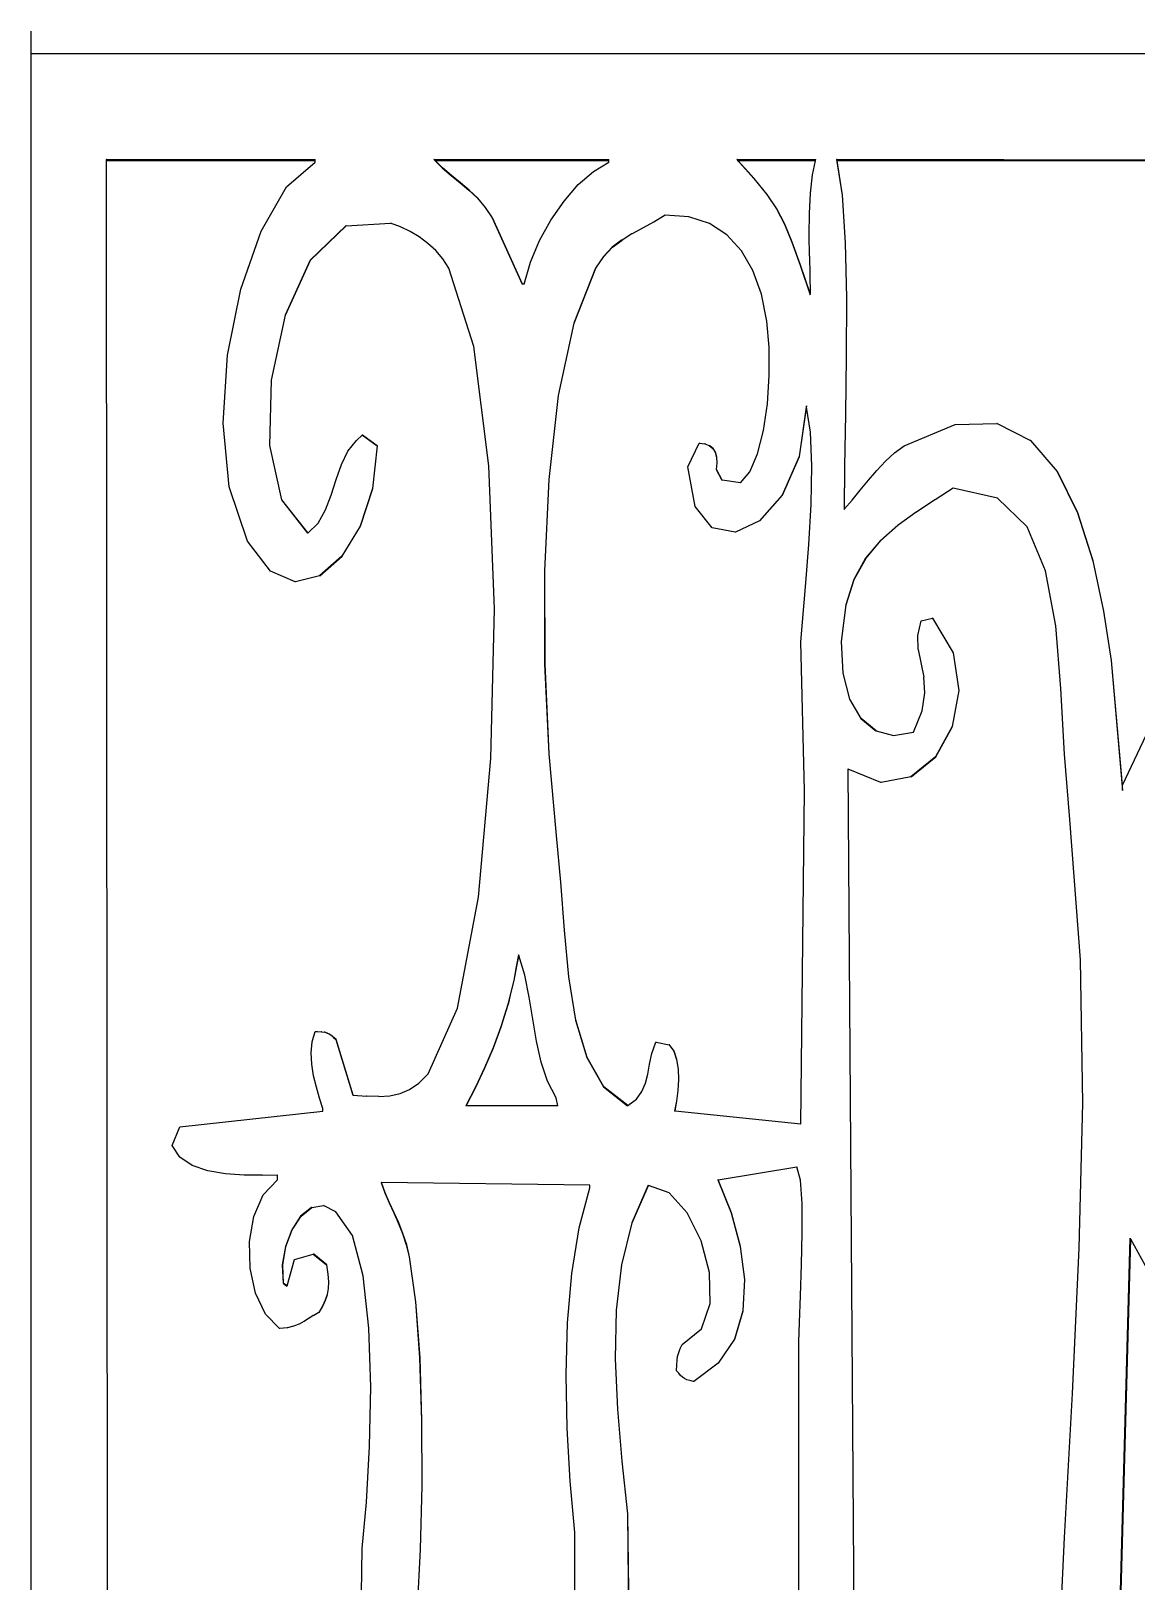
# Model space of a CAD drawing. Header units: inches. Extents: x 1397 to 20304, y -27267 to -746.
# Drawn here: x 3742.76 to 3751.41, y -9207.3 to -9195.16 of the extents above; entities that cross this region are included whole.
import ezdxf

# ---------------------------------------------------------------- set-up
doc = ezdxf.new("R2010")
doc.units = ezdxf.units.IN
doc.header["$LTSCALE"] = 17
doc.header["$MEASUREMENT"] = 0
doc.layers.add('OUTLINE', color=1, linetype='Continuous', lineweight=25)

msp = doc.modelspace()

# ---------------------------------------------------------------- linework, layer by layer
for p, q in [((3742.755200112553, -9229.162587012655), (3742.755200112553, -9195.338147238666)), ((3742.755200112553, -9195.338147238666), (3763.076556368535, -9195.338147421659)), ((3743.347065233564, -9196.16769261839), (3743.344225542152, -9196.16769261839)), ((3743.344225542152, -9196.16769261839), (3743.34423161262, -9196.178147521636)), ((3743.347071304033, -9196.178147521636), (3743.34423161262, -9196.178147521636)), ((3743.34423161262, -9196.178147521636), (3743.352185956453, -9209.877569541224)), ((3743.347065233564, -9196.16769261839), (3744.978767949509, -9196.16769261839)), ((3743.347071304033, -9196.178147521636), (3743.347065233564, -9196.16769261839)), ((3744.978767949509, -9196.178147521636), (3743.347071304033, -9196.178147521636)), ((3743.355025647867, -9209.877569541224), (3743.347071304033, -9196.178147521636)), ((3744.753728300544, -9196.382476347662), (3744.978767949509, -9196.188429621216)), ((3744.978767949509, -9196.178147521636), (3744.978767949509, -9196.16769261839)), ((3744.978767949509, -9196.188429621216), (3744.978767949509, -9196.178147521636)), ((3745.90648194787, -9196.16769261839), (3745.917133084091, -9196.178147521636)), ((3745.909321639281, -9196.16769261839), (3745.90648194787, -9196.16769261839)), ((3745.919972775504, -9196.178147521636), (3745.909321639281, -9196.16769261839)), ((3745.909321639281, -9196.16769261839), (3747.27596712495, -9196.16769261839)), ((3745.919972775504, -9196.178147521636), (3745.917133084091, -9196.178147521636)), ((3745.917133084091, -9196.178147521636), (3745.972913197236, -9196.23289996061)), ((3745.975752888648, -9196.23289996061), (3745.919972775504, -9196.178147521636)), ((3747.27596712495, -9196.178147521636), (3745.919972775504, -9196.178147521636)), ((3745.972913197236, -9196.23289996061), (3746.042226167465, -9196.292565568741)), ((3745.975752888648, -9196.23289996061), (3745.972913197236, -9196.23289996061)), ((3746.045065858878, -9196.292565568741), (3745.975752888648, -9196.23289996061)), ((3747.155661598485, -9196.260887497758), (3747.27596712495, -9196.188429621216)), ((3747.27596712495, -9196.178147521636), (3747.27596712495, -9196.16769261839)), ((3747.27596712495, -9196.188429621216), (3747.27596712495, -9196.178147521636)), ((3748.277308248747, -9196.16769261839), (3748.411554731843, -9196.317120672087)), ((3748.280147940161, -9196.16769261839), (3748.277308248747, -9196.16769261839)), ((3748.289540647602, -9196.178147521636), (3748.280147940161, -9196.16769261839)), ((3748.280147940161, -9196.16769261839), (3748.895782843307, -9196.16769261839)), ((3748.89360798521, -9196.178147521636), (3748.289540647602, -9196.178147521636)), ((3748.414394423255, -9196.317120672087), (3748.289540647602, -9196.178147521636)), ((3748.870645727036, -9196.288530901526), (3748.89360798521, -9196.178147521636)), ((3748.89360798521, -9196.178147521636), (3748.895782843307, -9196.16769261839)), ((3749.057765889707, -9196.16769261839), (3749.101387728617, -9196.446541523059)), ((3749.060605581119, -9196.16769261839), (3749.057765889707, -9196.16769261839)), ((3749.062241098052, -9196.178147521636), (3749.060605581119, -9196.16769261839)), ((3754.908008919359, -9196.178147521636), (3749.060605581119, -9196.16769261839)), ((3754.908008919359, -9196.178147521636), (3749.062241098052, -9196.178147521636)), ((3749.10422742003, -9196.446541523059), (3749.062241098052, -9196.178147521636)), ((3746.042226167465, -9196.292565568741), (3746.112453367852, -9196.35001507657)), ((3746.045065858878, -9196.292565568741), (3746.042226167465, -9196.292565568741)), ((3746.115293059263, -9196.35001507657), (3746.045065858878, -9196.292565568741)), ((3746.112453367852, -9196.35001507657), (3746.181616775084, -9196.408550384549)), ((3746.115293059263, -9196.35001507657), (3746.112453367852, -9196.35001507657)), ((3746.184456466495, -9196.408550384549), (3746.115293059263, -9196.35001507657)), ((3747.037683777835, -9196.364459778539), (3747.155661598485, -9196.260887497758)), ((3748.411554731843, -9196.317120672087), (3748.512069492584, -9196.440958255633)), ((3748.414394423255, -9196.317120672087), (3748.411554731843, -9196.317120672087)), ((3748.514909183998, -9196.440958255633), (3748.414394423255, -9196.317120672087)), ((3748.85512277306, -9196.432212521107), (3748.870645727036, -9196.288530901526)), ((3744.555108639195, -9196.729463661619), (3744.753728300544, -9196.382476347662)), ((3746.181616775084, -9196.408550384549), (3746.247740472369, -9196.471506026463)), ((3746.184456466495, -9196.408550384549), (3746.181616775084, -9196.408550384549)), ((3746.250580163782, -9196.471506026463), (3746.184456466495, -9196.408550384549)), ((3746.247740472369, -9196.471506026463), (3746.308852755961, -9196.542192802763)), ((3746.250580163782, -9196.471506026463), (3746.247740472369, -9196.471506026463)), ((3746.311692447372, -9196.542192802763), (3746.250580163782, -9196.471506026463)), ((3746.925760098822, -9196.493230929424), (3747.037683777835, -9196.364459778539)), ((3748.512069492584, -9196.440958255633), (3748.588656280168, -9196.554890137826)), ((3748.514909183998, -9196.440958255633), (3748.512069492584, -9196.440958255633)), ((3748.591495971581, -9196.554890137826), (3748.514909183998, -9196.440958255633)), ((3748.847212786335, -9196.591080509425), (3748.85512277306, -9196.432212521107)), ((3749.101387728617, -9196.446541523059), (3749.125625360379, -9196.819003607154)), ((3749.10422742003, -9196.446541523059), (3749.101387728617, -9196.446541523059)), ((3749.12846505179, -9196.819003607154), (3749.10422742003, -9196.446541523059)), ((3746.308852755961, -9196.542192802763), (3746.36297770907, -9196.623936347236)), ((3746.311692447372, -9196.542192802763), (3746.308852755961, -9196.542192802763)), ((3746.365817400481, -9196.623936347236), (3746.311692447372, -9196.542192802763)), ((3746.823629636398, -9196.641312116271), (3746.925760098822, -9196.493230929424)), ((3747.717734090627, -9196.603196377742), (3747.629631053171, -9196.657691085169)), ((3747.902505482274, -9196.616599779569), (3747.717734090627, -9196.603196377742)), ((3748.588656280168, -9196.554890137826), (3748.651104098137, -9196.674598120808)), ((3748.591495971581, -9196.554890137826), (3748.588656280168, -9196.554890137826)), ((3748.653943789548, -9196.674598120808), (3748.591495971581, -9196.554890137826)), ((3748.844906145732, -9196.757486798771), (3748.847212786335, -9196.591080509425)), ((3745.21803925502, -9196.687565422575), (3744.940414519868, -9196.954663358976)), ((3744.943254211281, -9196.954663358976), (3745.220878946431, -9196.687565422575)), ((3745.220878946431, -9196.687565422575), (3745.21803925502, -9196.687565422575)), ((3745.220878946431, -9196.687565422575), (3745.567795485631, -9196.665413319555)), ((3745.64637082913, -9196.695133390273), (3745.567795485631, -9196.665413319555)), ((3745.721845373573, -9196.73126442853), (3745.64637082913, -9196.695133390273)), ((3746.36297770907, -9196.623936347236), (3746.59858788091, -9197.142399984563)), ((3746.365817400481, -9196.623936347236), (3746.36297770907, -9196.623936347236)), ((3746.601427572321, -9197.142399984563), (3746.365817400481, -9196.623936347236)), ((3746.735023039426, -9196.802796704946), (3746.823629636398, -9196.641312116271)), ((3747.626791361758, -9196.657691085169), (3747.45854151606, -9196.749450097675)), ((3747.629631053171, -9196.657691085169), (3747.626791361758, -9196.657691085169)), ((3748.063346794239, -9196.669044520051), (3747.902505482274, -9196.616599779569)), ((3748.200382311268, -9196.758121665524), (3748.063346794239, -9196.669044520051)), ((3748.651104098137, -9196.674598120808), (3748.709216695685, -9196.81578774005)), ((3748.653943789548, -9196.674598120808), (3748.651104098137, -9196.674598120808)), ((3748.712056387098, -9196.81578774005), (3748.653943789548, -9196.674598120808)), ((3744.396921543816, -9197.183532823503), (3744.555108639195, -9196.729463661619)), ((3745.793408108337, -9196.774079367699), (3745.721845373573, -9196.73126442853)), ((3745.860250129317, -9196.82388080782), (3745.793408108337, -9196.774079367699)), ((3745.921551999809, -9196.880932782262), (3745.860250129317, -9196.82388080782)), ((3746.663675169815, -9196.971795861311), (3746.735023039426, -9196.802796704946)), ((3747.37671149649, -9196.797705904251), (3747.302858973295, -9196.85488247871)), ((3747.305698664706, -9196.85488247871), (3747.379551187903, -9196.797705904251)), ((3747.379551187903, -9196.797705904251), (3747.37671149649, -9196.797705904251)), ((3747.455701824649, -9196.749450097675), (3747.379551187903, -9196.797705904251)), ((3747.45854151606, -9196.749450097675), (3747.455701824649, -9196.749450097675)), ((3748.313734211584, -9196.88143118233), (3748.200382311268, -9196.758121665524)), ((3748.709216695685, -9196.81578774005), (3748.772785182879, -9196.994137831023)), ((3748.712056387098, -9196.81578774005), (3748.709216695685, -9196.81578774005)), ((3748.775624874292, -9196.994137831023), (3748.712056387098, -9196.81578774005)), ((3748.846205869249, -9196.923762554765), (3748.844906145732, -9196.757486798771)), ((3749.125625360379, -9196.819003607154), (3749.135068894464, -9197.251356766079)), ((3749.12846505179, -9196.819003607154), (3749.125625360379, -9196.819003607154)), ((3749.137908585875, -9197.251356766079), (3749.12846505179, -9196.819003607154)), ((3744.940414519868, -9196.954663358976), (3744.743077729869, -9197.384628350908)), ((3744.745917421282, -9197.384628350908), (3744.943254211281, -9196.954663358976)), ((3744.943254211281, -9196.954663358976), (3744.940414519868, -9196.954663358976)), ((3745.976500602666, -9196.9455349244), (3745.921551999809, -9196.880932782262)), ((3746.02428914031, -9197.017966100937), (3745.976500602666, -9196.9455349244)), ((3747.23472565488, -9196.9264622218), (3747.172884514988, -9197.017966100937)), ((3747.1757242064, -9197.017966100937), (3747.237565346291, -9196.9264622218)), ((3747.302858973295, -9196.85488247871), (3747.23472565488, -9196.9264622218)), ((3747.237565346291, -9196.9264622218), (3747.23472565488, -9196.9264622218)), ((3747.237565346291, -9196.9264622218), (3747.305698664706, -9196.85488247871)), ((3747.305698664706, -9196.85488247871), (3747.302858973295, -9196.85488247871)), ((3748.403526779935, -9197.03657007014), (3748.313734211584, -9196.88143118233)), ((3748.846205869249, -9196.923762554765), (3748.851453555391, -9197.216571033223)), ((3746.220064998175, -9197.63188521794), (3746.02428914031, -9197.017966100937)), ((3746.61331456991, -9197.142399984563), (3746.663675169815, -9196.971795861311)), ((3747.172884514988, -9197.017966100937), (3747.001314691068, -9197.449082159692)), ((3747.004154382479, -9197.449082159692), (3747.1757242064, -9197.017966100937)), ((3747.1757242064, -9197.017966100937), (3747.172884514988, -9197.017966100937)), ((3748.469880088021, -9197.221141261962), (3748.403526779935, -9197.03657007014)), ((3748.772785182879, -9196.994137831023), (3748.851606989347, -9197.225350962533)), ((3748.775624874292, -9196.994137831023), (3748.772785182879, -9196.994137831023)), ((3748.851453555391, -9197.216571033223), (3748.775624874292, -9196.994137831023)), ((3744.293173273185, -9197.698866627068), (3744.396921543816, -9197.183532823503)), ((3746.601427572321, -9197.142399984563), (3746.59858788091, -9197.142399984563)), ((3746.61331456991, -9197.142399984563), (3746.601427572321, -9197.142399984563)), ((3748.512918420587, -9197.432732857465), (3748.469880088021, -9197.221141261962)), ((3748.851606989347, -9197.225350962533), (3748.851453555391, -9197.216571033223)), ((3749.135068894464, -9197.251356766079), (3749.134304227304, -9197.709867028567)), ((3749.137908585875, -9197.251356766079), (3749.135068894464, -9197.251356766079)), ((3749.137143918717, -9197.709867028567), (3749.137908585875, -9197.251356766079)), ((3744.743077729869, -9197.384628350908), (3744.634197973843, -9197.895393487186)), ((3744.637037665256, -9197.895393487186), (3744.745917421282, -9197.384628350908)), ((3744.745917421282, -9197.384628350908), (3744.743077729869, -9197.384628350908)), ((3747.001314691068, -9197.449082159692), (3746.880838536395, -9198.013858436665)), ((3746.883678227807, -9198.013858436665), (3747.004154382479, -9197.449082159692)), ((3747.004154382479, -9197.449082159692), (3747.001314691068, -9197.449082159692)), ((3748.531036608558, -9197.637094685317), (3748.512918420587, -9197.432732857465)), ((3746.338495720862, -9198.565260978481), (3746.220064998175, -9197.63188521794)), ((3748.532169916907, -9197.85744684868), (3748.531036608558, -9197.637094685317)), ((3744.257872192615, -9198.229615232736), (3744.293173273185, -9197.698866627068)), ((3749.134304227304, -9197.709867028567), (3749.127921468375, -9198.160827123362)), ((3749.130761159788, -9198.16082712336), (3749.137143918717, -9197.709867028567)), ((3749.137143918717, -9197.709867028567), (3749.134304227304, -9197.709867028567)), ((3744.634197973843, -9197.895393487186), (3744.621925381922, -9198.404897789958)), ((3744.624765073335, -9198.404897789958), (3744.637037665256, -9197.895393487186)), ((3744.637037665256, -9197.895393487186), (3744.634197973843, -9197.895393487186)), ((3748.516994538913, -9198.079463312271), (3748.532169916907, -9197.85744684868)), ((3746.880838536395, -9198.013858436665), (3746.80628032863, -9198.672681026454)), ((3746.809120020042, -9198.672681026454), (3746.883678227807, -9198.013858436665)), ((3746.883678227807, -9198.013858436665), (3746.880838536395, -9198.013858436665)), ((3748.486190880889, -9198.288823974139), (3748.516994538913, -9198.079463312271)), ((3748.822157824388, -9198.096364414576), (3748.765431317723, -9198.491399868413)), ((3748.768271009136, -9198.491399868413), (3748.823652937561, -9198.105727869277)), ((3748.823652937561, -9198.105727869277), (3748.822157824388, -9198.096364414576)), ((3748.85471832101, -9198.300281242367), (3748.823652937561, -9198.105727869277)), ((3749.127921468375, -9198.160827123362), (3749.120514940194, -9198.57049714586)), ((3749.123354631605, -9198.57049714586), (3749.130761159788, -9198.16082712336)), ((3749.130761159788, -9198.16082712336), (3749.127921468375, -9198.160827123362)), ((3744.305028773928, -9198.729949567592), (3744.257872192615, -9198.229615232736)), ((3748.440430923063, -9198.471208732328), (3748.486190880889, -9198.288823974139)), ((3748.865065552647, -9198.56543304517), (3748.85471832101, -9198.300281242367)), ((3749.587888776347, -9198.407443190305), (3749.985479888066, -9198.241538267694)), ((3749.985479888066, -9198.241538267694), (3750.312727940738, -9198.233053599872)), ((3750.315567632151, -9198.233053599872), (3750.312727940738, -9198.233053599872)), ((3750.315567632151, -9198.233053599872), (3750.57645174316, -9198.365497484589)), ((3744.621925381922, -9198.404897789958), (3744.714429042928, -9198.83105358137)), ((3744.624765073335, -9198.404897789958), (3744.621925381922, -9198.404897789958)), ((3744.717268734339, -9198.83105358137), (3744.624765073335, -9198.404897789958)), ((3745.234703943432, -9198.449762696073), (3745.30273404231, -9198.365969184653)), ((3745.30273404231, -9198.365969184653), (3745.346909896271, -9198.324489245666)), ((3745.349749587684, -9198.324489245666), (3745.346909896271, -9198.324489245666)), ((3745.346909896271, -9198.324489245666), (3745.348532643398, -9198.325631923626)), ((3745.349749587684, -9198.324489245666), (3745.348532643398, -9198.325631923626)), ((3745.348532643398, -9198.325631923626), (3745.46471498219, -9198.407443190305)), ((3745.46471498219, -9198.407443190305), (3745.349749587684, -9198.324489245666)), ((3745.46471498219, -9198.407443190305), (3745.427307380522, -9198.740614735712)), ((3745.430147071933, -9198.740614735712), (3745.467554673603, -9198.407443190305)), ((3745.467554673603, -9198.407443190305), (3745.46471498219, -9198.407443190305)), ((3747.89444382603, -9198.573351079584), (3747.982795533948, -9198.38670322081)), ((3747.985635225359, -9198.38670322081), (3747.982795533948, -9198.38670322081)), ((3747.985635225359, -9198.38670322081), (3748.027845594162, -9198.392672154958)), ((3748.030685285576, -9198.392672154958), (3748.027845594162, -9198.392672154958)), ((3748.030685285576, -9198.392672154958), (3748.063704902826, -9198.40674009021)), ((3748.063704902826, -9198.40674009021), (3748.090666266366, -9198.42878835988)), ((3748.066544594238, -9198.40674009021), (3748.063704902826, -9198.40674009021)), ((3748.093505957779, -9198.42878835988), (3748.066544594238, -9198.40674009021)), ((3749.511733825588, -9198.463035564548), (3749.587888776347, -9198.407443190305)), ((3750.57645174316, -9198.365497484589), (3750.784236877809, -9198.608743417739)), ((3750.579291434573, -9198.365497484589), (3750.57645174316, -9198.365497484589)), ((3750.787076569221, -9198.608743417739), (3750.579291434573, -9198.365497484589)), ((3745.184313852231, -9198.554735243713), (3745.234703943432, -9198.449762696073)), ((3748.090666266366, -9198.42878835988), (3748.109014065136, -9198.458680497288)), ((3748.093505957779, -9198.42878835988), (3748.090666266366, -9198.42878835988)), ((3748.111853756549, -9198.458680497288), (3748.093505957779, -9198.42878835988)), ((3748.109014065136, -9198.458680497288), (3748.11904953165, -9198.496288935747)), ((3748.111853756549, -9198.458680497288), (3748.109014065136, -9198.458680497288)), ((3748.121889223061, -9198.496288935747), (3748.111853756549, -9198.458680497288)), ((3748.121054939736, -9198.54145940857), (3748.115325202347, -9198.594091049075)), ((3748.11816489376, -9198.594091049075), (3748.123894631148, -9198.54145940857)), ((3748.11904953165, -9198.496288935747), (3748.121054939736, -9198.54145940857)), ((3748.121889223061, -9198.496288935747), (3748.11904953165, -9198.496288935747)), ((3748.123894631148, -9198.54145940857), (3748.121054939736, -9198.54145940857)), ((3748.123894631148, -9198.54145940857), (3748.121889223061, -9198.496288935747)), ((3748.380395071752, -9198.612303418224), (3748.440430923063, -9198.471208732328)), ((3748.765431317723, -9198.491399868413), (3748.633411427429, -9198.794554676397)), ((3748.636251118842, -9198.794554676397), (3748.768271009136, -9198.491399868413)), ((3748.768271009136, -9198.491399868413), (3748.765431317723, -9198.491399868413)), ((3749.372770841754, -9198.60080164999), (3749.440402808148, -9198.528412006792)), ((3749.440402808148, -9198.528412006792), (3749.511733825588, -9198.463035564548)), ((3745.143649568941, -9198.67214702638), (3745.184313852231, -9198.554735243713)), ((3746.382203927136, -9199.683750830916), (3746.338495720862, -9198.565260978481)), ((3747.952708093097, -9198.883376688502), (3747.89444382603, -9198.573351079584)), ((3748.115325202347, -9198.594091049075), (3748.159501056307, -9198.677042027048)), ((3748.11816489376, -9198.594091049075), (3748.115325202347, -9198.594091049075)), ((3748.16234074772, -9198.677042027048), (3748.11816489376, -9198.594091049075)), ((3748.306759520228, -9198.697781996541), (3748.380395071752, -9198.612303418224)), ((3748.858754415434, -9198.86702145294), (3748.865065552647, -9198.56543304517)), ((3749.120514940194, -9198.57049714586), (3749.116668432667, -9198.905166858138)), ((3749.119545660049, -9198.901900998912), (3749.123354631605, -9198.57049714586)), ((3749.123354631605, -9198.57049714586), (3749.120514940194, -9198.57049714586)), ((3749.307713044145, -9198.677433627101), (3749.372770841754, -9198.60080164999)), ((3750.784236877809, -9198.608743417739), (3750.943671033681, -9198.932658961885)), ((3750.787076569221, -9198.608743417739), (3750.784236877809, -9198.608743417739)), ((3750.946510725093, -9198.932658961885), (3750.787076569221, -9198.608743417739)), ((3744.44864506287, -9199.154028692055), (3744.305028773928, -9198.729949567592)), ((3745.104788467714, -9198.793281976223), (3745.143649568941, -9198.67214702638)), ((3745.427307380522, -9198.740614735712), (3745.329649062389, -9199.036486376035)), ((3745.3324887538, -9199.036486376035), (3745.430147071933, -9198.740614735712)), ((3745.430147071933, -9198.740614735712), (3745.427307380522, -9198.740614735712)), ((3746.80628032863, -9198.672681026454), (3746.772462238912, -9199.385921190325)), ((3746.775301930324, -9199.385921190325), (3746.809120020042, -9198.672681026454)), ((3746.809120020042, -9198.672681026454), (3746.80628032863, -9198.672681026454)), ((3748.16234074772, -9198.677042027048), (3748.159501056307, -9198.677042027048)), ((3748.306759520228, -9198.697781996541), (3748.16234074772, -9198.677042027048)), ((3749.180788828387, -9198.832385614885), (3749.244094000445, -9198.75555487108)), ((3749.244094000445, -9198.75555487108), (3749.307713044145, -9198.677433627101)), ((3749.970753199064, -9198.739261935527), (3749.830389479672, -9198.831240481397)), ((3750.316940982935, -9198.817139912808), (3749.970753199064, -9198.739261935527)), ((3744.714429042928, -9198.83105358137), (3744.919865406551, -9199.091811750242)), ((3744.717268734339, -9198.83105358137), (3744.714429042928, -9198.83105358137)), ((3744.921462251277, -9199.0902342183), (3744.717268734339, -9198.83105358137)), ((3745.000816905849, -9199.01183930601), (3745.059818455302, -9198.909418092051)), ((3745.059818455302, -9198.909418092051), (3745.104788467714, -9198.793281976223)), ((3748.085749646123, -9199.05025764458), (3747.952708093097, -9198.883376688502)), ((3748.633411427429, -9198.794554676397), (3748.456118185684, -9198.995590870461)), ((3748.458957877097, -9198.995590870461), (3748.636251118842, -9198.794554676397)), ((3748.636251118842, -9198.794554676397), (3748.633411427429, -9198.794554676397)), ((3748.841333485949, -9199.180274795632), (3748.858754415434, -9198.86702145294)), ((3749.116668432667, -9198.905166858138), (3749.119545660049, -9198.901900998912)), ((3749.119545660049, -9198.901900998912), (3749.180788828387, -9198.832385614885)), ((3749.827549788261, -9198.831240481397), (3749.683295324397, -9198.926013627646)), ((3749.830389479672, -9198.831240481397), (3749.827549788261, -9198.831240481397)), ((3750.549172294934, -9199.04302491026), (3750.316940982935, -9198.817139912808)), ((3744.921462251277, -9199.0902342183), (3745.000816905849, -9199.01183930601)), ((3748.456118185684, -9198.995590870461), (3748.26640078347, -9199.084237849209)), ((3748.458957877097, -9198.995590870461), (3748.456118185684, -9198.995590870461)), ((3749.536460170246, -9199.02957404176), (3749.402563369651, -9199.147917357888)), ((3749.405403061064, -9199.147917357888), (3749.539299861657, -9199.02957404176)), ((3749.539299861657, -9199.02957404176), (3749.536460170246, -9199.02957404176)), ((3749.680455632984, -9198.926013627646), (3749.539299861657, -9199.02957404176)), ((3749.683295324397, -9198.926013627646), (3749.680455632984, -9198.926013627646)), ((3750.943671033681, -9198.932658961885), (3751.062335580209, -9199.307132446254)), ((3750.946510725093, -9198.932658961885), (3750.943671033681, -9198.932658961885)), ((3751.06517527162, -9199.307132446254), (3750.946510725093, -9198.932658961885)), ((3744.919865406551, -9199.091811750242), (3744.921462251277, -9199.0902342183)), ((3745.329649062389, -9199.036486376035), (3745.186340325527, -9199.272146541487)), ((3745.18918001694, -9199.272146541487), (3745.3324887538, -9199.036486376035)), ((3745.3324887538, -9199.036486376035), (3745.329649062389, -9199.036486376035)), ((3748.263561092059, -9199.084237849209), (3748.085749646123, -9199.05025764458)), ((3748.26640078347, -9199.084237849209), (3748.263561092059, -9199.084237849209)), ((3749.402563369651, -9199.147917357888), (3749.285754668212, -9199.28706294352)), ((3749.288594359625, -9199.287062943518), (3749.405403061064, -9199.147917357888)), ((3749.405403061064, -9199.147917357888), (3749.402563369651, -9199.147917357888)), ((3750.692664299131, -9199.386597590417), (3750.549172294934, -9199.04302491026)), ((3744.62853564513, -9199.388514057346), (3744.44864506287, -9199.154028692055)), ((3745.186340325527, -9199.272146541487), (3745.011985680714, -9199.42464806227)), ((3745.014825372127, -9199.42464806227), (3745.18918001694, -9199.272146541487)), ((3745.18918001694, -9199.272146541487), (3745.186340325527, -9199.272146541487)), ((3748.81836397989, -9199.4803858032), (3748.841333485949, -9199.180274795632)), ((3744.821183319164, -9199.471082335265), (3744.62853564513, -9199.388514057346)), ((3746.772462238912, -9199.385921190325), (3746.774206438382, -9200.113965022882)), ((3746.775301930324, -9199.385921190325), (3746.772462238912, -9199.385921190325)), ((3746.777046129795, -9200.113965022882), (3746.775301930324, -9199.385921190325)), ((3749.285754668212, -9199.28706294352), (3749.193034035536, -9199.453000499467)), ((3749.195873726947, -9199.453000499467), (3749.288594359625, -9199.287062943518)), ((3749.288594359625, -9199.287062943518), (3749.285754668212, -9199.28706294352)), ((3750.772644692202, -9199.817547515817), (3750.692664299131, -9199.386597590417)), ((3751.062335580209, -9199.307132446254), (3751.147822419432, -9199.702040333408)), ((3751.06517527162, -9199.307132446254), (3751.062335580209, -9199.307132446254)), ((3751.150662110846, -9199.702040333408), (3751.06517527162, -9199.307132446254)), ((3744.824023010577, -9199.471082335265), (3744.821183319164, -9199.471082335265)), ((3744.822994562684, -9199.47064154525), (3744.824023010577, -9199.471082335265)), ((3745.011985680714, -9199.42464806227), (3744.824023010577, -9199.471082335265)), ((3745.014825372127, -9199.42464806227), (3745.011985680714, -9199.42464806227)), ((3748.777977757387, -9199.942091166124), (3748.81836397989, -9199.4803858032)), ((3749.193034035536, -9199.453000499467), (3749.131395121667, -9199.651752359889)), ((3749.13423481308, -9199.651752359889), (3749.195873726947, -9199.453000499467)), ((3749.195873726947, -9199.453000499467), (3749.193034035536, -9199.453000499467)), ((3746.353816448813, -9200.853044856942), (3746.382203927136, -9199.683750830916)), ((3749.131395121667, -9199.651752359889), (3749.095301989164, -9199.939967032502)), ((3749.098141680575, -9199.939967032502), (3749.13423481308, -9199.651752359889)), ((3749.13423481308, -9199.651752359889), (3749.131395121667, -9199.651752359889)), ((3749.720418444747, -9199.776180310178), (3749.808772259186, -9199.75544627402)), ((3749.811611950598, -9199.75544627402), (3749.808075839537, -9199.756276095064)), ((3749.811611950598, -9199.75544627402), (3749.808772259186, -9199.75544627402)), ((3749.808772259186, -9199.75544627402), (3749.969712577644, -9200.027626111114)), ((3749.972552269055, -9200.027626111114), (3749.811611950598, -9199.75544627402)), ((3751.147822419432, -9199.702040333408), (3751.207704494704, -9200.087259085909)), ((3751.150662110846, -9199.702040333408), (3751.147822419432, -9199.702040333408)), ((3751.210544186117, -9200.087259085909), (3751.150662110846, -9199.702040333408)), ((3749.693320157334, -9199.89301359277), (3749.720418444747, -9199.776180310178)), ((3750.814336957788, -9200.305564248994), (3750.772644692202, -9199.817547515817)), ((3748.807431135388, -9201.103443424401), (3748.777977757387, -9199.942091166124)), ((3749.095301989164, -9199.939967032502), (3749.106645605279, -9200.187704499598)), ((3749.098141680575, -9199.939967032502), (3749.095301989164, -9199.939967032502)), ((3749.109485296693, -9200.187704499598), (3749.098141680575, -9199.939967032502)), ((3749.69803033851, -9200.000795574124), (3749.693320157334, -9199.89301359277)), ((3749.69803033851, -9200.000795574124), (3749.741496294859, -9200.216997370257)), ((3746.774206438382, -9200.113965022882), (3746.806326672093, -9200.817195652056)), ((3746.777046129795, -9200.113965022882), (3746.774206438382, -9200.113965022882)), ((3746.809166363506, -9200.817195652056), (3746.777046129795, -9200.113965022882)), ((3749.972552269055, -9200.027626111114), (3749.969712577644, -9200.027626111114)), ((3749.969712577644, -9200.027626111114), (3750.014983822573, -9200.32203815124)), ((3750.017823513987, -9200.32203815124), (3749.972552269055, -9200.027626111114)), ((3751.207704494704, -9200.087259085909), (3751.296060415665, -9201.103443424401)), ((3751.210544186117, -9200.087259085909), (3751.207704494704, -9200.087259085909)), ((3751.296060415665, -9201.061963485416), (3751.210544186117, -9200.087259085909)), ((3749.109485296693, -9200.187704499598), (3749.106645605279, -9200.187704499598)), ((3749.106645605279, -9200.187704499598), (3749.159327591435, -9200.390057893843)), ((3749.162167282848, -9200.390057893843), (3749.109485296693, -9200.187704499598)), ((3749.749545311977, -9200.339321953596), (3749.741496294859, -9200.216997370257)), ((3749.728004027224, -9200.480404772823), (3749.749545311977, -9200.339321953596)), ((3750.014983822573, -9200.32203815124), (3749.962864277551, -9200.604687356426)), ((3749.965703968963, -9200.604687356426), (3750.017823513987, -9200.32203815124)), ((3750.017823513987, -9200.32203815124), (3750.014983822573, -9200.32203815124)), ((3750.842962472998, -9200.820340319151), (3750.814336957788, -9200.305564248994)), ((3751.296060415665, -9201.061963485416), (3751.649475673425, -9200.315383916999)), ((3749.162167282848, -9200.390057893843), (3749.159327591435, -9200.390057893843)), ((3749.159327591435, -9200.390057893843), (3749.247249569049, -9200.542105514565)), ((3749.250089260462, -9200.542105514565), (3749.162167282848, -9200.390057893843)), ((3749.661518008306, -9200.647196728887), (3749.728004027224, -9200.480404772823)), ((3749.250089260462, -9200.542105514565), (3749.247249569049, -9200.542105514565)), ((3749.247249569049, -9200.542105514565), (3749.364317372585, -9200.638916761092)), ((3749.367157063998, -9200.638916761092), (3749.250089260462, -9200.542105514565)), ((3749.962864277551, -9200.604687356426), (3749.83163643919, -9200.841554955376)), ((3749.834476130603, -9200.841554955376), (3749.965703968963, -9200.604687356426)), ((3749.965703968963, -9200.604687356426), (3749.962864277551, -9200.604687356426)), ((3749.367157063998, -9200.638916761092), (3749.364317372585, -9200.638916761092)), ((3749.367157063998, -9200.638916761092), (3749.504441049547, -9200.675587732756)), ((3749.504441049547, -9200.675587732756), (3749.661518008306, -9200.647196728887)), ((3746.806326672093, -9200.817195652056), (3746.86364932423, -9201.455996205783)), ((3746.809166363506, -9200.817195652056), (3746.806326672093, -9200.817195652056)), ((3746.866489015641, -9201.455996205783), (3746.809166363506, -9200.817195652056)), ((3749.83163643919, -9200.841554955376), (3749.639582804108, -9200.998651843453)), ((3749.642422495519, -9200.998651843453), (3749.834476130603, -9200.841554955376)), ((3749.834476130603, -9200.841554955376), (3749.83163643919, -9200.841554955376)), ((3750.883744721466, -9201.331568255491), (3750.842962472998, -9200.820340319151)), ((3746.255953798132, -9201.938809404917), (3746.353816448813, -9200.853044856942)), ((3749.146119704146, -9200.937535535124), (3749.205022247108, -9209.191447093359)), ((3749.148961907631, -9200.937887547228), (3749.146119704146, -9200.937535535124)), ((3749.20783268525, -9209.187347883064), (3749.148961907631, -9200.937887547228)), ((3749.404983762395, -9201.041977049357), (3749.148961907631, -9200.937887547228)), ((3749.407823453806, -9201.041977049357), (3749.404983762395, -9201.041977049357)), ((3749.639582804108, -9200.998651843453), (3749.407823453806, -9201.041977049357)), ((3749.642422495519, -9200.998651843453), (3749.639582804108, -9200.998651843453)), ((3751.296060415665, -9201.103443424401), (3751.296060415665, -9201.061963485416)), ((3748.777977757387, -9203.71648971386), (3748.807431135388, -9201.103443424401)), ((3750.965677859596, -9202.429884771846), (3750.883744721466, -9201.331568255491)), ((3746.86364932423, -9201.455996205783), (3746.897581166086, -9201.822050289005)), ((3746.866489015641, -9201.455996205783), (3746.86364932423, -9201.455996205783)), ((3746.900420857499, -9201.822050289005), (3746.866489015641, -9201.455996205783)), ((3746.897581166086, -9201.822050289005), (3746.925968644411, -9202.196746273405)), ((3746.900420857499, -9201.822050289005), (3746.897581166086, -9201.822050289005)), ((3746.928808335824, -9202.196746273405), (3746.900420857499, -9201.822050289005)), ((3746.091240700389, -9202.80672268987), (3746.255953798132, -9201.938809404917)), ((3746.925968644411, -9202.196746273405), (3746.961332920615, -9202.562141756536)), ((3746.928808335824, -9202.196746273405), (3746.925968644411, -9202.196746273405)), ((3746.964172612028, -9202.562141756536), (3746.928808335824, -9202.196746273405)), ((3746.534836227351, -9202.59169272723), (3746.57090403125, -9202.395060838571)), ((3746.569134502908, -9202.389226599636), (3746.551859922543, -9202.483402928554)), ((3746.57090403125, -9202.395060838571), (3746.551859922543, -9202.483402928554)), ((3746.57090403125, -9202.395060838571), (3746.569134502908, -9202.389226599636)), ((3746.617919425033, -9202.55007335489), (3746.57090403125, -9202.395060838571)), ((3746.551859922543, -9202.483402928554), (3746.531996535939, -9202.59169272723)), ((3746.653582827232, -9202.720288844757), (3746.617919425033, -9202.55007335489)), ((3750.98403197793, -9203.55177739141), (3750.965677859596, -9202.429884771846)), ((3746.488638113138, -9202.779411552814), (3746.534836227351, -9202.59169272723)), ((3746.531996535939, -9202.59169272723), (3746.507287294216, -9202.69209487386)), ((3746.534836227351, -9202.59169272723), (3746.531996535939, -9202.59169272723)), ((3746.961332920615, -9202.562141756536), (3747.016214114798, -9202.900252802618)), ((3746.964172612028, -9202.562141756536), (3746.961332920615, -9202.562141756536)), ((3747.019053806211, -9202.900252802618), (3746.964172612028, -9202.562141756536)), ((3746.485798421725, -9202.779411552814), (3746.431627125152, -9202.954513143344)), ((3746.434466816565, -9202.954513143344), (3746.488638113138, -9202.779411552814)), ((3746.507287294216, -9202.69209487386), (3746.485798421725, -9202.779411552814)), ((3746.488638113138, -9202.779411552814), (3746.485798421725, -9202.779411552814)), ((3746.507287294216, -9202.69209487386), (3746.488638113138, -9202.779411552814)), ((3746.682657031435, -9202.894085101776), (3746.653582827232, -9202.720288844757)), ((3745.86230609391, -9203.32245699349), (3746.091240700389, -9202.80672268987)), ((3746.711674359569, -9203.065659325159), (3746.682657031435, -9202.894085101776)), ((3747.016214114798, -9202.900252802618), (3747.103133388369, -9203.193131075866)), ((3747.019053806211, -9202.900252802618), (3747.016214114798, -9202.900252802618)), ((3747.105973079782, -9203.193131075866), (3747.019053806211, -9202.900252802618)), ((3744.954534530792, -9203.072260159392), (3744.978767949509, -9202.990644181602)), ((3744.978767949509, -9202.990644181602), (3744.996334329924, -9202.990644181602)), ((3744.996334329924, -9202.990644181602), (3745.026872465318, -9202.992658548545)), ((3745.029712156731, -9202.992658548545), (3745.026872465318, -9202.992658548545)), ((3745.029712156731, -9202.992658548545), (3745.052767929184, -9202.996619049083)), ((3745.055607620598, -9202.996619049083), (3745.052767929184, -9202.996619049083)), ((3745.055607620598, -9202.996619049083), (3745.073201183841, -9203.002736316583)), ((3745.076040875254, -9203.002736316583), (3745.073201183841, -9203.002736316583)), ((3745.076040875254, -9203.002736316583), (3745.090196596066, -9203.011209117738)), ((3745.093036287477, -9203.011209117738), (3745.090196596066, -9203.011209117738)), ((3745.093036287477, -9203.011209117738), (3745.105772213068, -9203.02224808591)), ((3745.105772213068, -9203.02224808591), (3745.121950295106, -9203.036057921125)), ((3745.108611904481, -9203.02224808591), (3745.105772213068, -9203.02224808591)), ((3745.124789986517, -9203.036057921125), (3745.108611904481, -9203.02224808591)), ((3746.431627125152, -9202.954513143344), (3746.370561185024, -9203.119121632446)), ((3746.373400876437, -9203.119121632446), (3746.434466816565, -9202.954513143344)), ((3746.434466816565, -9202.954513143344), (3746.431627125152, -9202.954513143344)), ((3744.946578200601, -9203.158237137777), (3744.954534530792, -9203.072260159392)), ((3745.121950295106, -9203.036057921125), (3745.14075099591, -9203.052858156749)), ((3745.124789986517, -9203.036057921125), (3745.121950295106, -9203.036057921125)), ((3745.143590687323, -9203.052858156749), (3745.124789986517, -9203.036057921125)), ((3745.14075099591, -9203.052858156749), (3745.273280664311, -9203.488367849435)), ((3745.143590687323, -9203.052858156749), (3745.14075099591, -9203.052858156749)), ((3745.276120355722, -9203.488367849435), (3745.143590687323, -9203.052858156749)), ((3746.370561185024, -9203.119121632446), (3746.303683353186, -9203.275373020408)), ((3746.306523044597, -9203.275373020408), (3746.373400876437, -9203.119121632446)), ((3746.373400876437, -9203.119121632446), (3746.370561185024, -9203.119121632446)), ((3746.747160813997, -9203.229217614116), (3746.711674359569, -9203.065659325159)), ((3747.613724611383, -9203.16241717168), (3747.644106965188, -9203.07359812624)), ((3747.646946656601, -9203.07359812624), (3747.644106965188, -9203.07359812624)), ((3747.646946656601, -9203.07359812624), (3747.747185362108, -9203.094338095734)), ((3747.747185362108, -9203.094338095734), (3747.783714544479, -9203.143489835766)), ((3747.750025053519, -9203.094338095734), (3747.747185362108, -9203.094338095734)), ((3747.786554235892, -9203.143489835766), (3747.750025053519, -9203.094338095734)), ((3747.783714544479, -9203.143489835766), (3747.806740926608, -9203.208044511231)), ((3747.786554235892, -9203.143489835766), (3747.783714544479, -9203.143489835766)), ((3747.809580618021, -9203.208044511231), (3747.786554235892, -9203.143489835766)), ((3744.951669662098, -9203.246809949847), (3744.946578200601, -9203.158237137777)), ((3744.966562766265, -9203.33624309537), (3744.951669662098, -9203.246809949847)), ((3746.303683353186, -9203.275373020408), (3746.232074274958, -9203.425397374187)), ((3746.234913966371, -9203.425397374187), (3746.306523044597, -9203.275373020408)), ((3746.306523044597, -9203.275373020408), (3746.303683353186, -9203.275373020408)), ((3746.795642397081, -9203.37896606786), (3746.747160813997, -9203.229217614116)), ((3747.103133388369, -9203.193131075866), (3747.234626648389, -9203.422807473835)), ((3747.105973079782, -9203.193131075866), (3747.103133388369, -9203.193131075866)), ((3747.2374663398, -9203.422807473835), (3747.105973079782, -9203.193131075866)), ((3747.580249884604, -9203.323041426904), (3747.594810158438, -9203.245626249687)), ((3747.594810158438, -9203.245626249687), (3747.613724611383, -9203.16241717168)), ((3747.806740926608, -9203.208044511231), (3747.818318366568, -9203.283733088214)), ((3747.809580618021, -9203.208044511231), (3747.806740926608, -9203.208044511231)), ((3747.821158057979, -9203.283733088214), (3747.809580618021, -9203.208044511231)), ((3744.988021896697, -9203.424756574099), (3744.966562766265, -9203.33624309537)), ((3745.717937776935, -9203.443283409957), (3745.790260965816, -9203.393324736482)), ((3745.790260965816, -9203.393324736482), (3745.86230609391, -9203.32245699349)), ((3746.86364932423, -9203.509104852263), (3746.795642397081, -9203.37896606786)), ((3747.535730667707, -9203.459804778877), (3747.562930068132, -9203.394493603308)), ((3747.562930068132, -9203.394493603308), (3747.580249884604, -9203.323041426904)), ((3747.820513361552, -9203.366307299468), (3747.815377663113, -9203.451509977745)), ((3747.818217354525, -9203.451509977745), (3747.823353052963, -9203.366307299468)), ((3747.818318366568, -9203.283733088214), (3747.820513361552, -9203.366307299468)), ((3747.821158057979, -9203.283733088214), (3747.818318366568, -9203.283733088214)), ((3747.823353052963, -9203.366307299468), (3747.820513361552, -9203.366307299468)), ((3747.823353052963, -9203.366307299468), (3747.821158057979, -9203.283733088214)), ((3745.012805117422, -9203.510611919133), (3744.988021896697, -9203.424756574099)), ((3745.037672598992, -9203.592061763567), (3745.012805117422, -9203.510611919133)), ((3745.276120355722, -9203.488367849435), (3745.273280664311, -9203.488367849435)), ((3745.276120355722, -9203.488367849435), (3745.380801714226, -9203.496282917182)), ((3745.383641405639, -9203.496282917182), (3745.380801714226, -9203.496282917182)), ((3745.476774815481, -9203.49884611753), (3745.383641405639, -9203.496282917182)), ((3745.476774815481, -9203.49884611753), (3745.563449732605, -9203.492942450059)), ((3745.563449732605, -9203.492942450059), (3745.643088869259, -9203.475453947676)), ((3745.643088869259, -9203.475453947676), (3745.717937776935, -9203.443283409957)), ((3746.232074274958, -9203.425397374187), (3746.156818808709, -9203.571321794076)), ((3746.159658500123, -9203.571321794076), (3746.234913966371, -9203.425397374187)), ((3746.234913966371, -9203.425397374187), (3746.232074274958, -9203.425397374187)), ((3746.878373906709, -9203.571321794076), (3746.86364932423, -9203.509104852263)), ((3747.234626648389, -9203.422807473835), (3747.42322348235, -9203.571321794076)), ((3747.2374663398, -9203.422807473835), (3747.234626648389, -9203.422807473835)), ((3747.424660374698, -9203.570217132108), (3747.2374663398, -9203.422807473835)), ((3747.424660374698, -9203.570217132108), (3747.491533748536, -9203.518805853584)), ((3747.491533748536, -9203.518805853584), (3747.535730667707, -9203.459804778877)), ((3747.815377663113, -9203.451509977745), (3747.80497776845, -9203.535089889137)), ((3747.807817459861, -9203.535089889137), (3747.818217354525, -9203.451509977745)), ((3747.818217354525, -9203.451509977745), (3747.815377663113, -9203.451509977745)), ((3743.918526389272, -9203.737229683353), (3745.037672598992, -9203.612795799727)), ((3745.037672598992, -9203.612795799727), (3745.037672598992, -9203.592061763567)), ((3746.159658500123, -9203.571321794076), (3746.156818808709, -9203.571321794076)), ((3746.878373906709, -9203.571321794076), (3746.159658500123, -9203.571321794076)), ((3747.42322348235, -9203.571321794076), (3747.424660374698, -9203.570217132108)), ((3747.80497776845, -9203.535089889137), (3747.791361216066, -9203.612795799727)), ((3747.79420090748, -9203.612795799727), (3747.791361216066, -9203.612795799727)), ((3747.79420090748, -9203.612795799727), (3747.807817459861, -9203.535089889137)), ((3748.777977757387, -9203.71648971386), (3747.79420090748, -9203.612795799727)), ((3747.807817459861, -9203.535089889137), (3747.80497776845, -9203.535089889137)), ((3750.957203325219, -9204.686224946021), (3750.98403197793, -9203.55177739141)), ((3743.859621739792, -9203.882397603136), (3743.918526389272, -9203.737229683353)), ((3743.918718082692, -9203.973886648939), (3743.859621739792, -9203.882397603136)), ((3744.015337885925, -9204.038426491068), (3743.918718082692, -9203.973886648939)), ((3744.138706294065, -9204.080401863455), (3744.015337885925, -9204.038426491068)), ((3744.278054771261, -9204.104206400032), (3744.138706294065, -9204.080401863455)), ((3744.422610568612, -9204.114230768066), (3744.278054771261, -9204.104206400032)), ((3744.561603043741, -9204.11487453482), (3744.422610568612, -9204.114230768066)), ((3744.564442735154, -9204.11487453482), (3744.561603043741, -9204.11487453482)), ((3744.564442735154, -9204.11487453482), (3744.684257341232, -9204.110522434228)), ((3744.684257341232, -9204.151999406546), (3744.684257341232, -9204.110522434228)), ((3748.13289158276, -9204.151999406546), (3748.748528592427, -9204.048305492415)), ((3748.776273581818, -9204.1545893069), (3748.748528592427, -9204.048305492415)), ((3744.570671617072, -9204.268978055823), (3744.684257341232, -9204.151999406546)), ((3745.494166253671, -9204.172736409373), (3745.524352701013, -9204.252869053627)), ((3745.497019581617, -9204.172772608783), (3745.494166253671, -9204.172736409373)), ((3745.527192392427, -9204.252869053627), (3745.497019581617, -9204.172772608783)), ((3747.128708661028, -9204.193473412199), (3745.497019581617, -9204.172772608783)), ((3747.043402982617, -9204.527211591016), (3747.128708661028, -9204.214213381692)), ((3747.128708661028, -9204.214213381692), (3747.128708661028, -9204.193473412199)), ((3747.585202315708, -9204.193473412199), (3747.455979885433, -9204.487025118873)), ((3747.458819576845, -9204.487025118873), (3747.587650395868, -9204.194363026729)), ((3747.587650395868, -9204.194363026729), (3747.585202315708, -9204.193473412199)), ((3747.747221172967, -9204.25234988689), (3747.587650395868, -9204.194363026729)), ((3748.13289158276, -9204.151999406546), (3748.130051891349, -9204.151999406546)), ((3748.130051891349, -9204.151999406546), (3748.233216655633, -9204.408963208234)), ((3748.236056347045, -9204.408963208234), (3748.13289158276, -9204.151999406546)), ((3748.788851619298, -9204.335754764923), (3748.776273581818, -9204.1545893069)), ((3744.498150415209, -9204.43664814534), (3744.570671617072, -9204.268978055823)), ((3744.949390406269, -9204.368450402713), (3744.864935762384, -9204.435603878532)), ((3744.867775453795, -9204.435603878532), (3744.952230097682, -9204.368450402713)), ((3744.952230097682, -9204.368450402713), (3744.949390406269, -9204.368450402713)), ((3744.952230097682, -9204.368450402713), (3745.043132701679, -9204.352587633884)), ((3745.14075099591, -9204.400861240463), (3745.043132701679, -9204.352587633884)), ((3745.524352701013, -9204.252869053627), (3745.558200282027, -9204.330741097574)), ((3745.527192392427, -9204.252869053627), (3745.524352701013, -9204.252869053627)), ((3745.56103997344, -9204.330741097574), (3745.527192392427, -9204.252869053627)), ((3745.558200282027, -9204.330741097574), (3745.593789955989, -9204.408274941474)), ((3745.56103997344, -9204.330741097574), (3745.558200282027, -9204.330741097574)), ((3745.5966296474, -9204.408274941474), (3745.56103997344, -9204.330741097574)), ((3747.88978630788, -9204.409173841595), (3747.747221172967, -9204.25234988689)), ((3748.790235603659, -9204.564713229462), (3748.788851619298, -9204.335754764923)), ((3744.465198105663, -9204.63436760562), (3744.498150415209, -9204.43664814534)), ((3744.864935762384, -9204.435603878532), (3744.79519516837, -9204.541249859596)), ((3744.798034859781, -9204.541249859596), (3744.867775453795, -9204.435603878532)), ((3744.867775453795, -9204.435603878532), (3744.864935762384, -9204.435603878532)), ((3745.270685430318, -9204.585726132325), (3745.14075099591, -9204.400861240463)), ((3745.593789955989, -9204.408274941474), (3745.629192149572, -9204.487390018923)), ((3745.5966296474, -9204.408274941474), (3745.593789955989, -9204.408274941474)), ((3745.632031840985, -9204.487390018923), (3745.5966296474, -9204.408274941474)), ((3745.629192149572, -9204.487390018923), (3745.662487822057, -9204.569999830182)), ((3745.632031840985, -9204.487390018923), (3745.629192149572, -9204.487390018923)), ((3745.66532751347, -9204.569999830182), (3745.632031840985, -9204.487390018923)), ((3747.455979885433, -9204.487025118873), (3747.374670277546, -9204.81488929689)), ((3747.377509968959, -9204.81488929689), (3747.458819576845, -9204.487025118873)), ((3747.458819576845, -9204.487025118873), (3747.455979885433, -9204.487025118873)), ((3747.999738283144, -9204.628947504882), (3747.88978630788, -9204.409173841595)), ((3748.236056347045, -9204.408963208234), (3748.233216655633, -9204.408963208234)), ((3748.233216655633, -9204.408963208234), (3748.304937379478, -9204.67168234404)), ((3748.30777707089, -9204.67168234404), (3748.236056347045, -9204.408963208234)), ((3744.79519516837, -9204.541249859596), (3744.745582383455, -9204.67254267749)), ((3744.748422074867, -9204.67254267749), (3744.798034859781, -9204.541249859596)), ((3744.798034859781, -9204.541249859596), (3744.79519516837, -9204.541249859596)), ((3745.354278507075, -9204.902951842225), (3745.270685430318, -9204.585726132325)), ((3745.662487822057, -9204.569999830182), (3745.691747400117, -9204.658032708845)), ((3745.66532751347, -9204.569999830182), (3745.662487822057, -9204.569999830182)), ((3745.69458709153, -9204.658032708845), (3745.66532751347, -9204.569999830182)), ((3746.986168804367, -9204.88279037281), (3747.043402982617, -9204.527211591016)), ((3748.784398433694, -9204.814399796824), (3748.790235603659, -9204.564713229462)), ((3751.253073158612, -9208.339045751829), (3751.354962958625, -9204.608240168727)), ((3751.354962958625, -9204.608240168727), (3751.35766824858, -9204.613161423918)), ((3744.470306419327, -9204.841524033853), (3744.465198105663, -9204.63436760562)), ((3744.745582383455, -9204.67254267749), (3744.721523805987, -9204.8166633638)), ((3744.7243634974, -9204.8166633638), (3744.748422074867, -9204.67254267749)), ((3744.748422074867, -9204.67254267749), (3744.745582383455, -9204.67254267749)), ((3744.816787009631, -9204.774153991339), (3744.964043367032, -9204.732674052351)), ((3744.964043367032, -9204.732674052351), (3745.06712176395, -9204.815627996992)), ((3744.966883058443, -9204.732674052351), (3744.964043367032, -9204.732674052351)), ((3745.069961455363, -9204.815627996992), (3744.966883058443, -9204.732674052351)), ((3745.691747400117, -9204.658032708845), (3745.715049736511, -9204.753414021845)), ((3745.69458709153, -9204.658032708845), (3745.691747400117, -9204.658032708845)), ((3745.717889427922, -9204.753414021845), (3745.69458709153, -9204.658032708845)), ((3748.06392608754, -9204.87668497198), (3747.999738283144, -9204.628947504882)), ((3748.30777707089, -9204.67168234404), (3748.304937379478, -9204.67168234404)), ((3748.304937379478, -9204.67168234404), (3748.337976056388, -9204.93034604596)), ((3748.340815747801, -9204.93034604596), (3748.30777707089, -9204.67168234404)), ((3750.903583937174, -9205.822212200841), (3750.957203325219, -9204.686224946021)), ((3751.35766824858, -9204.613161423918), (3751.256058339672, -9208.333718490525)), ((3751.35766824858, -9204.613161423918), (3751.529642007687, -9204.926002845366)), ((3744.511977619701, -9205.037481293894), (3744.470306419327, -9204.841524033853)), ((3744.721523805987, -9204.8166633638), (3744.728433195191, -9204.96080185011)), ((3744.7243634974, -9204.8166633638), (3744.721523805987, -9204.8166633638)), ((3744.731272886604, -9204.96080185011), (3744.7243634974, -9204.8166633638)), ((3744.758357720362, -9204.979872615004), (3744.816787009631, -9204.774153991339)), ((3745.06712176395, -9204.815627996992), (3745.078284219253, -9204.889076740334)), ((3745.069961455363, -9204.815627996992), (3745.06712176395, -9204.815627996992)), ((3745.081123910664, -9204.889076740334), (3745.069961455363, -9204.815627996992)), ((3745.715049736511, -9204.753414021845), (3745.764567727976, -9205.105631569848)), ((3745.717889427922, -9204.753414021845), (3745.715049736511, -9204.753414021845)), ((3745.767407419387, -9205.105631569848), (3745.717889427922, -9204.753414021845)), ((3747.374670277546, -9204.81488929689), (3747.333742679122, -9205.17124237879)), ((3747.336582370534, -9205.17124237879), (3747.377509968959, -9204.81488929689)), ((3747.377509968959, -9204.81488929689), (3747.374670277546, -9204.81488929689)), ((3748.775308795155, -9205.05773176332), (3748.784398433694, -9204.814399796824)), ((3744.731272886604, -9204.96080185011), (3744.728433195191, -9204.96080185011)), ((3744.758357720362, -9204.979872615004), (3744.731272886604, -9204.96080185011)), ((3744.731272886604, -9204.96080185011), (3744.757884466671, -9204.981538852935)), ((3745.078284219253, -9204.889076740334), (3745.082617333152, -9204.949896381957)), ((3745.081123910664, -9204.889076740334), (3745.078284219253, -9204.889076740334)), ((3745.082617333152, -9204.949896381957), (3745.080304372987, -9205.001646922343)), ((3745.085457024565, -9204.949896381957), (3745.081123910664, -9204.889076740334)), ((3745.085457024565, -9204.949896381957), (3745.082617333152, -9204.949896381957)), ((3745.083144064398, -9205.001646922343), (3745.085457024565, -9204.949896381957)), ((3745.399242199925, -9205.311396631225), (3745.354278507075, -9204.902951842225)), ((3746.953863196799, -9205.269815825557), (3746.986168804367, -9204.88279037281)), ((3748.069179751161, -9205.11739737145), (3748.06392608754, -9204.87668497198)), ((3748.337976056388, -9204.93034604596), (3748.325098892912, -9205.175134645986)), ((3748.327938584325, -9205.175134645986), (3748.340815747801, -9204.93034604596)), ((3748.340815747801, -9204.93034604596), (3748.337976056388, -9204.93034604596)), ((3744.588701331155, -9205.201632916265), (3744.511977619701, -9205.037481293894)), ((3744.757884466671, -9204.981538852935), (3744.758357720362, -9204.979872615004)), ((3745.056466980233, -9205.092130268007), (3745.035304869278, -9205.137962307588)), ((3745.038144560689, -9205.137962307588), (3745.059306671646, -9205.092130268007)), ((3745.071526499567, -9205.04787649531), (3745.056466980233, -9205.092130268007)), ((3745.059306671646, -9205.092130268007), (3745.056466980233, -9205.092130268007)), ((3745.059306671646, -9205.092130268007), (3745.07436619098, -9205.04787649531)), ((3745.080304372987, -9205.001646922343), (3745.071526499567, -9205.04787649531)), ((3745.07436619098, -9205.04787649531), (3745.071526499567, -9205.04787649531)), ((3745.07436619098, -9205.04787649531), (3745.083144064398, -9205.001646922343)), ((3745.083144064398, -9205.001646922343), (3745.080304372987, -9205.001646922343)), ((3748.766935373787, -9205.267641258593), (3748.775308795155, -9205.05773176332)), ((3744.698981923711, -9205.313351664823), (3744.588701331155, -9205.201632916265)), ((3744.964159225692, -9205.21214975103), (3744.92847275273, -9205.235788154252)), ((3744.966998917103, -9205.21214975103), (3744.964159225692, -9205.21214975103)), ((3745.008221327511, -9205.188920747865), (3744.966998917103, -9205.21214975103)), ((3745.035304869278, -9205.137962307588), (3745.008221327511, -9205.188920747865)), ((3745.011061018924, -9205.188920747865), (3745.008221327511, -9205.188920747865)), ((3745.011061018924, -9205.188920747865), (3745.038144560689, -9205.137962307588)), ((3745.038144560689, -9205.137962307588), (3745.035304869278, -9205.137962307588)), ((3745.764567727976, -9205.105631569848), (3745.796108668386, -9205.542556362729)), ((3745.767407419387, -9205.105631569848), (3745.764567727976, -9205.105631569848)), ((3745.798948359798, -9205.542556362729), (3745.767407419387, -9205.105631569848)), ((3747.333742679122, -9205.17124237879), (3747.325664170708, -9205.550263763778)), ((3747.328503862122, -9205.550263763778), (3747.336582370534, -9205.17124237879)), ((3747.336582370534, -9205.17124237879), (3747.333742679122, -9205.17124237879)), ((3748.002346156263, -9205.316092865198), (3748.069179751161, -9205.11739737145)), ((3748.325098892912, -9205.175134645986), (3748.259069989075, -9205.396231442786)), ((3748.261909680488, -9205.396231442786), (3748.327938584325, -9205.175134645986)), ((3748.327938584325, -9205.175134645986), (3748.325098892912, -9205.175134645986)), ((3744.701821615123, -9205.313351664823), (3744.698981923711, -9205.313351664823)), ((3744.759997307334, -9205.307712030723), (3744.701821615123, -9205.313351664823)), ((3744.762836998745, -9205.307712030723), (3744.759997307334, -9205.307712030723)), ((3744.809822850879, -9205.295800862432), (3744.762836998745, -9205.307712030723)), ((3744.812662542292, -9205.295800862432), (3744.809822850879, -9205.295800862432)), ((3744.851810029417, -9205.278953160136), (3744.812662542292, -9205.295800862432)), ((3744.85464972083, -9205.278953160136), (3744.851810029417, -9205.278953160136)), ((3744.889295572368, -9205.258503924015), (3744.85464972083, -9205.278953160136)), ((3744.892135263779, -9205.258503924015), (3744.889295572368, -9205.258503924015)), ((3744.925633061319, -9205.235788154252), (3744.892135263779, -9205.258503924015)), ((3744.92847275273, -9205.235788154252), (3744.925633061319, -9205.235788154252)), ((3745.413280056526, -9205.769924693715), (3745.399242199925, -9205.311396631225)), ((3746.943334804349, -9205.677189647744), (3746.953863196799, -9205.269815825557)), ((3747.850265865549, -9205.437785548449), (3748.002346156263, -9205.316092865198)), ((3748.763253174908, -9205.417045578955), (3748.766935373787, -9205.267641258593)), ((3747.838340849608, -9205.464263052058), (3747.850265865549, -9205.437785548449)), ((3748.259069989075, -9205.396231442786), (3748.132657657947, -9205.583831601687)), ((3748.13549734936, -9205.583831601687), (3748.261909680488, -9205.396231442786)), ((3748.261909680488, -9205.396231442786), (3748.259069989075, -9205.396231442786)), ((3748.763253174908, -9209.4610459301), (3748.763253174908, -9205.417045578955)), ((3745.796108668386, -9205.542556362729), (3745.811391478956, -9206.03239166282)), ((3745.798948359798, -9205.542556362729), (3745.796108668386, -9205.542556362729)), ((3745.814231170369, -9206.03239166282), (3745.798948359798, -9205.542556362729)), ((3747.328503862122, -9205.550263763778), (3747.325664170708, -9205.550263763778)), ((3747.325664170708, -9205.550263763778), (3747.342908152423, -9205.946123951062)), ((3747.345747843834, -9205.946123951062), (3747.328503862122, -9205.550263763778)), ((3747.807520339415, -9205.598163570306), (3747.810334651604, -9205.561691365336)), ((3747.810334651604, -9205.561691365336), (3747.814676191587, -9205.53291172808)), ((3747.814676191587, -9205.53291172808), (3747.820692415844, -9205.508976658151)), ((3747.820692415844, -9205.508976658151), (3747.828528674332, -9205.487047055163)), ((3747.828528674332, -9205.487047055163), (3747.838340849608, -9205.464263052058)), ((3746.951432271451, -9206.093783871187), (3746.943334804349, -9205.677189647744)), ((3747.806087905068, -9205.645164476713), (3747.807520339415, -9205.598163570306)), ((3747.823262371585, -9205.664510112681), (3747.806087905068, -9205.645164476713)), ((3747.838197606176, -9205.680740748227), (3747.823262371585, -9205.664510112681)), ((3747.852580932236, -9205.694224250066), (3747.838197606176, -9205.680740748227)), ((3747.868122844902, -9205.70533145158), (3747.852580932236, -9205.694224250066)), ((3748.132657657947, -9205.583831601687), (3747.941459371401, -9205.728121388018)), ((3748.13549734936, -9205.583831601687), (3748.132657657947, -9205.583831601687)), ((3745.404099837579, -9206.237394290758), (3745.413280056526, -9205.769924693715)), ((3747.886508561051, -9205.714436152819), (3747.868122844902, -9205.70533145158)), ((3747.909442256252, -9205.721912153838), (3747.886508561051, -9205.714436152819)), ((3747.93861967999, -9205.728121388018), (3747.909442256252, -9205.721912153838)), ((3747.941459371401, -9205.728121388018), (3747.93861967999, -9205.728121388018)), ((3750.841574275593, -9206.948717987703), (3750.903583937174, -9205.822212200841)), ((3747.345747843834, -9205.946123951062), (3747.342908152423, -9205.946123951062)), ((3747.342908152423, -9205.946123951062), (3747.377937491772, -9206.35299047318)), ((3747.380777183183, -9206.35299047318), (3747.345747843834, -9205.946123951062)), ((3745.811391478956, -9206.03239166282), (3745.812149826552, -9206.543337765788)), ((3745.814231170369, -9206.03239166282), (3745.811391478956, -9206.03239166282)), ((3745.814989517963, -9206.543337765788), (3745.814231170369, -9206.03239166282)), ((3746.975006349066, -9206.508497227707), (3746.951432271451, -9206.093783871187)), ((3745.37940930378, -9206.672681483416), (3745.404099837579, -9206.237394290758)), ((3747.377937491772, -9206.35299047318), (3747.42322348235, -9206.765045696004)), ((3747.380777183183, -9206.35299047318), (3747.377937491772, -9206.35299047318)), ((3747.426063173762, -9206.765045696004), (3747.380777183183, -9206.35299047318)), ((3745.812149826552, -9206.543337765788), (3745.800102632387, -9207.04360683397)), ((3745.8029423238, -9207.04360683397), (3745.814989517963, -9206.543337765788)), ((3745.814989517963, -9206.543337765788), (3745.812149826552, -9206.543337765788)), ((3747.010905681629, -9206.910213615789), (3746.975006349066, -9206.508497227707)), ((3745.346909896271, -9207.034644532747), (3745.37940930378, -9206.672681483416)), ((3747.42322348235, -9206.765045696004), (3747.452672647309, -9209.585473880392)), ((3747.426063173762, -9206.765045696004), (3747.42322348235, -9206.765045696004)), ((3747.455512338722, -9209.585473880392), (3747.426063173762, -9206.765045696004)), ((3747.011159868518, -9209.542286696906), (3747.010905681629, -9206.910213615789)), ((3745.332183207271, -9208.00935189892), (3745.346909896271, -9207.034644532747)), ((3750.789560056626, -9208.054730038439), (3750.841574275593, -9206.948717987703)), ((3745.800102632387, -9207.04360683397), (3745.776979350288, -9207.501399163026)), ((3745.779819041702, -9207.501399163026), (3745.8029423238, -9207.04360683397)), ((3745.8029423238, -9207.04360683397), (3745.800102632387, -9207.04360683397))]:
    msp.add_line(p, q)
at = {"layer": 'OUTLINE'}
msp.add_line((3742.755200112551, -9236.162587171822), (3742.755200112551, -9195.162587171819), dxfattribs=at)

doc.saveas('drawing.dxf')
